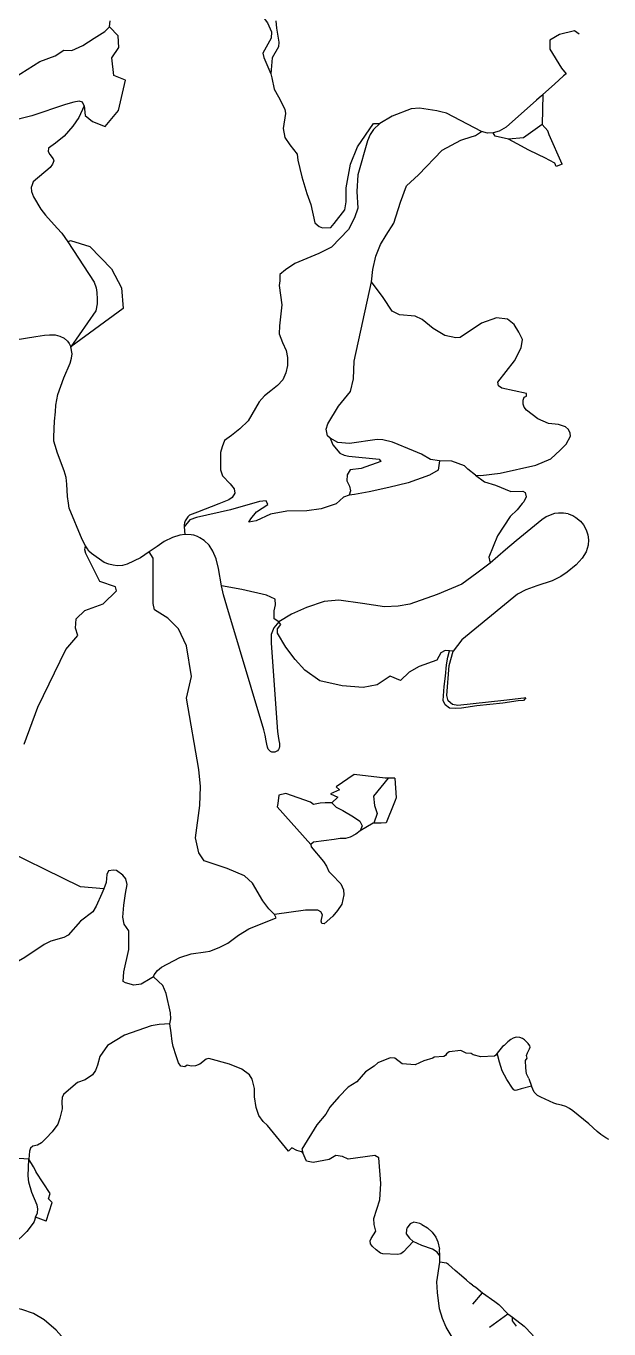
# Model space of a CAD drawing. Header units: inches. Extents: x 2740922 to 2751091, y 1249500 to 1259683.
# Drawn here: x 2749897 to 2751035, y 1254783 to 1257327 of the extents above; entities that cross this region are included whole.
import ezdxf

# ---------------------------------------------------------------- set-up
doc = ezdxf.new("R2010")
doc.units = ezdxf.units.IN
doc.header["$MEASUREMENT"] = 0

msp = doc.modelspace()

# ---------------------------------------------------------------- linework, layer by layer
for points in [[(2750168, 1257453.1), (2750181.3, 1257454.8), (2750193.1, 1257451.7), (2750198.1, 1257442.4), (2750197.5, 1257403.5), (2750216.4, 1257401.1), (2750237.6, 1257369.2), (2750261, 1257355.5), (2750272.3, 1257356), (2750282.3, 1257359.8), (2750291.7, 1257361.7), (2750303.8, 1257356.8), (2750313.1, 1257357.1), (2750352.2, 1257345.8), (2750361.4, 1257341.5), (2750367.8, 1257333.1), (2750375.9, 1257315.3), (2750375.5, 1257302.8), (2750359.1, 1257273.8), (2750360.9, 1257265.3), (2750374.3, 1257233.5)], [(2750059.3, 1257325.2), (2750060.6, 1257337.1)], [(2750384, 1257337), (2750385.4, 1257322.7), (2750390.1, 1257294.9), (2750389.3, 1257285.8), (2750377.4, 1257264.9), (2750374.3, 1257233.5)], [(2749832.4, 1257137.8), (2749821.4, 1257151.4), (2749817.4, 1257159.8), (2749815.9, 1257169.6), (2749816, 1257180.1), (2749822.7, 1257190.2), (2749836.6, 1257202.5), (2749923.4, 1257257.7), (2749953.5, 1257268.4), (2749970.6, 1257279.5), (2749986.1, 1257278.8), (2750007.7, 1257288.4), (2750029.4, 1257303.3), (2750050.2, 1257316.3), (2750059.3, 1257325.2)], [(2750010, 1257170.8), (2750012.4, 1257152.2), (2750026.3, 1257140.4), (2750051.3, 1257130.7), (2750076.9, 1257161.8), (2750090.8, 1257220.9), (2750067.8, 1257230.2), (2750064.4, 1257264.6), (2750077.6, 1257284.9), (2750076.7, 1257307.7), (2750059.3, 1257325.2)], [(2750976.6, 1257310.8), (2750967.1, 1257317.2), (2750938, 1257310), (2750919.2, 1257299), (2750919.5, 1257281.3), (2750942.1, 1257244.5)], [(2750374.3, 1257233.5), (2750376.4, 1257225.3), (2750380.9, 1257203.6), (2750389.6, 1257188.5), (2750402, 1257164.5), (2750402.9, 1257155.6), (2750398.4, 1257126.9), (2750402.1, 1257109.2), (2750411.8, 1257094.6), (2750426, 1257076.8), (2750427.2, 1257064.9), (2750435, 1257032.5), (2750444.6, 1256999.8), (2750452.3, 1256978.5), (2750460.1, 1256942.6), (2750468.8, 1256935.2), (2750475.4, 1256932.7), (2750491.5, 1256933.6), (2750498.2, 1256941.5), (2750518.7, 1256967.6), (2750521.9, 1256983.7), (2750521.8, 1257010.6), (2750529.8, 1257056.8), (2750543.8, 1257090.7), (2750574.9, 1257136.1), (2750587.3, 1257136.3)], [(2750951.2, 1257233.5), (2750945.9, 1257229.3), (2750928, 1257213.2), (2750905.4, 1257193)], [(2750942.1, 1257244.5), (2750951.2, 1257233.5)], [(2750010, 1257170.8), (2750006.7, 1257177.8), (2750000.3, 1257180.3), (2749989.9, 1257178), (2749973.8, 1257173.7), (2749907.8, 1257151.1), (2749884.6, 1257145.6), (2749861.7, 1257139), (2749839.8, 1257136), (2749832.4, 1257137.8)], [(2750893.3, 1257181.9), (2750833.9, 1257129.2), (2750820.2, 1257121.4), (2750808.6, 1257117.9)], [(2750905.4, 1257193), (2750903.2, 1257190.7), (2750893.3, 1257181.9)], [(2750905.4, 1257193), (2750904.5, 1257134.5)], [(2750010, 1257170.8), (2749999.8, 1257148.4), (2749987.8, 1257130.9), (2749970.9, 1257111.5), (2749954.4, 1257098.1), (2749940.7, 1257088.3), (2749939.8, 1257081.8), (2749942.9, 1257075.7), (2749949.4, 1257067.6), (2749950.6, 1257063.3), (2749948.5, 1257057), (2749943.8, 1257050.3), (2749910.8, 1257022.7), (2749908.3, 1257016.6), (2749906.9, 1257011.5), (2749907.2, 1257003.8), (2749911.5, 1256993.1), (2749925.6, 1256969.4), (2749934.6, 1256957.3)], [(2750785.8, 1257120.5), (2750717.6, 1257156.4), (2750706.1, 1257159.3), (2750698.6, 1257161.1), (2750664.6, 1257166.5), (2750648.8, 1257165), (2750611.1, 1257150.6), (2750587.3, 1257136.3)], [(2750587.3, 1257136.3), (2750575, 1257125), (2750568.4, 1257114.7), (2750563.3, 1257102.3), (2750544.5, 1257036.5), (2750542.6, 1257003.6), (2750544.4, 1256971.2), (2750538.1, 1256952.1), (2750526, 1256929.7), (2750493.1, 1256894.8), (2750468.1, 1256882.5), (2750421.7, 1256862.9), (2750403, 1256850.9), (2750392.4, 1256841.3), (2750391.8, 1256829.4), (2750390.7, 1256820.3), (2750395.7, 1256782.5), (2750391.3, 1256741.4), (2750390.7, 1256725.7), (2750397.6, 1256708.8), (2750404.6, 1256693.3), (2750407, 1256679.5), (2750407, 1256664.2), (2750404.1, 1256649.6), (2750398.2, 1256635.7), (2750387.5, 1256624.6), (2750374.7, 1256614.2), (2750362.4, 1256605), (2750352, 1256593), (2750330.4, 1256556), (2750314.3, 1256540.3), (2750297.8, 1256527.4), (2750284.1, 1256517.5), (2750279.3, 1256505.4), (2750276.3, 1256494.4), (2750276.3, 1256475), (2750276.4, 1256460.5), (2750280.1, 1256448.3), (2750295.1, 1256433.1), (2750303.1, 1256423.4), (2750304.1, 1256414.6), (2750298.8, 1256406), (2750292.5, 1256401.5), (2750272.8, 1256394.1), (2750231.2, 1256377.5), (2750215.7, 1256371.5), (2750212.4, 1256368.4), (2750209.7, 1256364.8), (2750207.6, 1256360.9), (2750206.2, 1256357), (2750205.5, 1256352.9), (2750205.4, 1256348.8)], [(2750904.5, 1257134.5), (2750867.5, 1257108.6), (2750838.3, 1257105.6)], [(2750943, 1257056.7), (2750917.7, 1257114.1), (2750915.3, 1257122.1), (2750904.5, 1257134.5)], [(2750571, 1256827.5), (2750573.7, 1256851.2), (2750579.8, 1256877.5), (2750588.5, 1256900), (2750599.6, 1256918.7), (2750614.4, 1256942), (2750627.4, 1256983.1), (2750639.3, 1257014.4), (2750662.6, 1257036.5), (2750709, 1257084.3), (2750745.7, 1257103.6), (2750751.5, 1257105.6)], [(2750751.5, 1257105.6), (2750774.3, 1257113.2), (2750785.8, 1257120.5)], [(2750808.6, 1257117.9), (2750797.8, 1257117.4), (2750785.8, 1257120.5)], [(2750838.3, 1257105.6), (2750812.3, 1257111.9), (2750808.6, 1257117.9)], [(2750877, 1257085.3), (2750863.7, 1257092.2), (2750838.3, 1257105.6)], [(2750943, 1257056.7), (2750931.6, 1257052.7), (2750928.7, 1257058.8), (2750909.1, 1257069.3), (2750896.8, 1257075), (2750877, 1257085.3)], [(2749934.6, 1256957.3), (2749957.6, 1256932), (2749966.8, 1256922.3), (2749978.2, 1256905.6)], [(2749978.2, 1256905.6), (2749983.5, 1256907.8), (2750021.1, 1256896.6), (2750063.7, 1256852.5), (2750082.7, 1256815.6), (2750086.4, 1256775)], [(2749978.2, 1256905.6), (2750029.4, 1256826.5), (2750033.5, 1256815.8), (2750034.8, 1256806.6), (2750035.7, 1256793.3), (2750035.6, 1256784.2), (2750032.8, 1256770.6), (2749984.3, 1256700.1)], [(2750490.5, 1256521.8), (2750485.4, 1256526.4), (2750482.4, 1256539.7), (2750485.7, 1256549.9), (2750506.9, 1256584.5), (2750530.2, 1256613.2), (2750535.7, 1256637.7), (2750537.5, 1256672.1), (2750571, 1256827.5)], [(2750873.7, 1256604.4), (2750873.8, 1256609.2), (2750825.3, 1256619.4), (2750819.2, 1256624.5), (2750817.4, 1256631.4), (2750850.1, 1256672.8), (2750863, 1256698.5), (2750866, 1256714.8), (2750858.4, 1256728.9), (2750849.8, 1256743.8), (2750836.8, 1256754.3), (2750814.8, 1256757.2), (2750785.9, 1256746.3), (2750744.3, 1256718.8), (2750735.8, 1256718), (2750714, 1256722.6), (2750691.3, 1256736.2), (2750669.7, 1256753.8), (2750656.1, 1256760.2), (2750625.9, 1256762.9), (2750611.7, 1256769.8), (2750594.1, 1256796.6), (2750571, 1256827.5)], [(2750086.4, 1256775), (2749984.3, 1256700.1)], [(2749777.4, 1256610.8), (2749778.3, 1256616.2), (2749782.8, 1256631.7), (2749787.9, 1256644.4), (2749795.7, 1256658.5), (2749800.4, 1256665.4), (2749805.4, 1256671.5), (2749818.7, 1256684.6), (2749831.3, 1256694.2), (2749843.2, 1256701.7), (2749858.1, 1256708.5), (2749875.6, 1256713.8), (2749916, 1256720.4), (2749932.5, 1256722.9), (2749942.3, 1256724), (2749953.2, 1256723.6), (2749962.9, 1256721.3), (2749970.8, 1256717.1), (2749977.7, 1256711.6), (2749980.6, 1256706.9), (2749984.3, 1256700.1)], [(2749953.9, 1256573.3), (2749955, 1256586.5), (2749956.5, 1256597.2), (2749958.6, 1256607.1), (2749970.7, 1256640.1), (2749982.7, 1256668.6), (2749985.6, 1256678.4), (2749986.5, 1256687), (2749984.3, 1256700.1)], [(2750959.8, 1256526), (2750959.1, 1256531.9), (2750955.3, 1256538.9), (2750949.6, 1256544), (2750936, 1256548.8), (2750916.6, 1256551), (2750895.7, 1256560), (2750873.7, 1256576.8), (2750868.8, 1256582.9), (2750867.1, 1256588.6), (2750867.2, 1256596.4), (2750868.9, 1256602.2), (2750873.7, 1256604.4)], [(2750012.7, 1256312.2), (2750006, 1256324.2), (2749981.1, 1256385.6), (2749979.4, 1256395.4), (2749977.3, 1256408.5), (2749976.4, 1256432.3), (2749974.9, 1256445.3), (2749971, 1256458.4), (2749958.2, 1256493), (2749953.3, 1256508.1), (2749951.1, 1256516.2), (2749951, 1256524.9), (2749952.2, 1256555.2), (2749953.9, 1256573.3)], [(2750490.5, 1256521.8), (2750495.5, 1256509), (2750509.2, 1256492.9), (2750517.6, 1256489), (2750527.1, 1256487), (2750586.3, 1256481.3), (2750589.4, 1256476.5), (2750551, 1256463), (2750529.7, 1256460), (2750523.6, 1256450.6), (2750523.2, 1256438.5), (2750528.1, 1256428.2), (2750529.9, 1256419.5), (2750527.7, 1256411)], [(2750703.5, 1256478.1), (2750686.4, 1256480.3), (2750668.5, 1256490.8), (2750653, 1256497.6), (2750611.9, 1256514.4), (2750593.1, 1256518.6), (2750582, 1256519.6), (2750528.1, 1256511.5), (2750505.5, 1256513.4), (2750490.5, 1256521.8)], [(2750774.3, 1256449.9), (2750784.8, 1256449.2), (2750821.9, 1256453.8), (2750891.7, 1256469.4), (2750921.1, 1256481.7), (2750939.6, 1256498.6), (2750951.1, 1256510.5), (2750959.8, 1256526)], [(2750703.5, 1256478.1), (2750701.2, 1256459.6), (2750684.5, 1256449.9), (2750642.8, 1256434.7), (2750605, 1256426), (2750566.3, 1256417), (2750538.1, 1256412.3), (2750527.7, 1256411)], [(2750774.3, 1256449.9), (2750759.1, 1256461.3), (2750752.3, 1256467.9), (2750727.8, 1256477.4), (2750703.5, 1256478.1)], [(2750774.3, 1256449.9), (2750791.6, 1256436.7), (2750812.9, 1256430.1), (2750843, 1256418.2), (2750866.2, 1256418.6), (2750871.1, 1256415.7), (2750872.8, 1256407.7), (2750868.3, 1256398), (2750865.2, 1256394.6)], [(2750331.4, 1256358.3), (2750335.2, 1256364.3), (2750346.7, 1256378.2), (2750368.5, 1256392.5), (2750365.5, 1256399.7), (2750352.6, 1256398.5), (2750295.9, 1256382.2), (2750229.7, 1256367.5), (2750216.5, 1256362.5), (2750205.4, 1256348.8)], [(2750527.7, 1256411), (2750516.7, 1256406.9), (2750502, 1256393.6), (2750473.1, 1256384.1), (2750444.5, 1256380.4), (2750405.5, 1256379.6), (2750373.8, 1256373.7), (2750346.1, 1256360.7), (2750331.4, 1256358.3)], [(2750865.2, 1256394.6), (2750855.2, 1256382), (2750842, 1256369), (2750817.2, 1256331.7), (2750800.1, 1256289.8), (2750802.6, 1256278.3)], [(2750955.1, 1256374.2), (2750964.4, 1256370.8), (2750969.9, 1256367.4), (2750978.9, 1256359.8), (2750984.9, 1256352.9), (2750990.4, 1256342.9), (2750993.6, 1256333.1), (2750994.8, 1256323.6), (2750994.3, 1256313.1), (2750990.1, 1256300.4), (2750982.4, 1256287.7), (2750970.4, 1256275.1), (2750953.2, 1256260.5), (2750940.7, 1256252.2), (2750923.9, 1256243.8), (2750893.9, 1256234.1), (2750872.6, 1256226.2), (2750856.1, 1256217.5), (2750747.2, 1256128.6), (2750730.3, 1256106.2)], [(2750955.1, 1256374.2), (2750946.1, 1256375.8), (2750936.3, 1256376), (2750928.6, 1256374.7), (2750919.7, 1256371.9), (2750911.9, 1256368.3), (2750903.8, 1256362.8), (2750853.5, 1256321.9), (2750832.9, 1256304.2)], [(2750205.4, 1256348.8), (2750206.7, 1256334.2)], [(2750206.7, 1256334.2), (2750196.9, 1256332.9), (2750182.7, 1256328.4), (2750166.1, 1256320.1), (2750152.4, 1256310.9), (2750137.3, 1256300.3)], [(2750278.3, 1256233.8), (2750272.6, 1256267.4), (2750268, 1256286.6), (2750261.6, 1256301.8), (2750254, 1256313), (2750244.4, 1256322.6), (2750236.2, 1256327.7), (2750231.1, 1256330.1), (2750224.4, 1256332.8), (2750218.7, 1256333.6), (2750206.7, 1256334.2)], [(2749892.7, 1255924.5), (2749920, 1255997.2), (2749974.4, 1256109.8), (2749997.6, 1256136.8), (2749993.4, 1256150.9), (2749994.7, 1256169.4), (2750011.5, 1256185.9), (2750047, 1256198.9), (2750073.3, 1256224.2), (2750071.1, 1256232.1), (2750041, 1256242), (2750013.4, 1256297.2), (2750011.2, 1256304.4), (2750012.7, 1256312.2)], [(2750137.3, 1256300.3), (2750120.2, 1256288.4), (2750094.2, 1256276.2), (2750084.8, 1256273.2), (2750075.1, 1256272.9), (2750066.7, 1256273.9), (2750058, 1256275.8), (2750048.9, 1256279.6), (2750024.2, 1256296.8), (2750019.4, 1256301.5), (2750016.4, 1256306), (2750012.7, 1256312.2)], [(2750381.7, 1255592.1), (2750370.4, 1255603.1), (2750359.1, 1255618.9), (2750339, 1255653.6), (2750323.1, 1255667.5), (2750289.1, 1255681.8), (2750244.7, 1255697.2), (2750234, 1255712.7), (2750227.3, 1255742), (2750235.6, 1255805.2), (2750237.1, 1255842), (2750234.1, 1255875.1), (2750210.1, 1256014.7), (2750219.9, 1256056.5), (2750209.9, 1256117), (2750194.4, 1256149.8), (2750173.6, 1256171), (2750147.6, 1256186.9), (2750144.7, 1256199.2), (2750144.5, 1256288), (2750137.3, 1256300.3)], [(2750832.9, 1256304.2), (2750802.6, 1256278.3)], [(2750802.6, 1256278.3), (2750776.9, 1256258.7), (2750747.2, 1256237.2), (2750699, 1256216.8), (2750645.8, 1256198.1), (2750622.9, 1256193.8), (2750596.1, 1256192.9), (2750553.7, 1256199.6), (2750507.3, 1256205.9), (2750478.9, 1256203.1), (2750443.9, 1256191.5), (2750415.1, 1256178.8), (2750390, 1256163.8)], [(2750390, 1256163.8), (2750380.8, 1256169.1), (2750381.1, 1256184.8), (2750383.8, 1256196.4), (2750383, 1256207.5), (2750366.3, 1256215.7), (2750318.1, 1256226.5), (2750278.3, 1256233.8)], [(2750390, 1256163.8), (2750380.7, 1256151.9), (2750375.5, 1256138.6), (2750374.9, 1256122.2), (2750387.8, 1255949.5), (2750388.8, 1255940.4), (2750390.3, 1255931.9), (2750391.4, 1255925.7), (2750391.6, 1255922.7), (2750391.4, 1255920), (2750390.7, 1255916.6), (2750389.5, 1255914.2), (2750387.3, 1255911.8), (2750385, 1255910.3), (2750382.1, 1255909.1), (2750379.5, 1255908.8), (2750376.3, 1255909.4), (2750373.6, 1255910.7), (2750371.2, 1255912.7), (2750369.5, 1255915), (2750367.9, 1255918.7), (2750366.5, 1255924.5), (2750365.5, 1255931.4), (2750363.6, 1255942.1), (2750360.6, 1255952.9), (2750288.8, 1256193.8), (2750282, 1256216.2), (2750278.3, 1256233.8)], [(2750723.4, 1256106.9), (2750715.1, 1256107.4), (2750706.6, 1256102.7), (2750698.7, 1256088.4), (2750664.1, 1256076.3), (2750644.7, 1256065.5), (2750627.6, 1256049.3), (2750607.4, 1256057.5), (2750582.2, 1256040.5), (2750554.8, 1256035.4), (2750513.5, 1256038.8), (2750470, 1256048.4), (2750441.2, 1256069.1), (2750422, 1256090.3), (2750403.8, 1256114.3), (2750387.6, 1256141.2), (2750387.6, 1256149.7), (2750393.8, 1256158), (2750390, 1256163.8)], [(2750872.6, 1256014.9), (2750867.7, 1256010.2), (2750857.4, 1256009.3), (2750827.1, 1256005), (2750776.8, 1255999.4), (2750747, 1255995.3), (2750734.1, 1255994.2), (2750723.1, 1255995.3), (2750714.8, 1256001.2), (2750711.1, 1256009.7), (2750713.1, 1256037), (2750715.2, 1256057.3), (2750717.3, 1256079.9), (2750720.1, 1256094.3), (2750723.4, 1256106.9)], [(2750872.6, 1256014.9), (2750868.4, 1256014.5), (2750829.7, 1256010.2), (2750739.6, 1255999.9), (2750729, 1256002), (2750720.7, 1256009.2), (2750718.4, 1256019.8), (2750722.7, 1256078.1), (2750730.3, 1256106.2)], [(2750730.3, 1256106.2), (2750723.4, 1256106.9)], [(2750603.8, 1255858.3), (2750597.4, 1255858.2), (2750537.5, 1255865.4), (2750502.2, 1255841.2), (2750508.7, 1255835.7), (2750491, 1255827.7), (2750505.4, 1255821), (2750493.6, 1255810.4)], [(2750603.8, 1255858.3), (2750575.1, 1255823.4), (2750576.7, 1255804.8), (2750582.3, 1255789.4), (2750575.3, 1255770.7)], [(2750616.3, 1255858.4), (2750619.3, 1255820), (2750617.3, 1255815), (2750614.5, 1255808.2), (2750599.4, 1255770.9), (2750589.7, 1255770.8), (2750582.8, 1255770.7), (2750575.3, 1255770.7)], [(2750616.3, 1255858.4), (2750603.8, 1255858.3)], [(2750403.8, 1255828.7), (2750390.2, 1255825.2), (2750388.1, 1255808.9), (2750386.7, 1255802.5), (2750452.8, 1255729.1)], [(2750493.6, 1255810.4), (2750480.7, 1255810), (2750471, 1255809.8), (2750458.1, 1255806.9), (2750452.2, 1255811.3), (2750403.8, 1255828.7)], [(2750493.6, 1255810.4), (2750502.3, 1255801.6), (2750515.4, 1255795.4), (2750535.8, 1255783), (2750548.3, 1255774.3), (2750553.1, 1255765.4), (2750548.8, 1255755.6)], [(2750048.8, 1255642.1), (2750002.8, 1255646.3), (2749827, 1255732.2), (2749813.4, 1255744.9), (2749796.3, 1255751.5), (2749776.5, 1255748.8), (2749736.3, 1255773.6), (2749732.7, 1255775.1), (2749729.4, 1255775.7), (2749726.1, 1255775.2), (2749723, 1255773)], [(2750548.8, 1255755.6), (2750540.5, 1255748.9), (2750529.3, 1255743.4), (2750520.4, 1255740.6), (2750509.6, 1255740.7), (2750498.2, 1255738.9), (2750457.8, 1255733.3), (2750452.8, 1255729.1)], [(2750575.3, 1255770.7), (2750574.5, 1255770.7), (2750548.8, 1255755.6)], [(2750452.8, 1255729.1), (2750453, 1255724.3), (2750477.2, 1255695.7), (2750483.1, 1255686.7), (2750487.9, 1255676), (2750493.8, 1255670.3), (2750511.3, 1255651.9), (2750516.3, 1255640.6), (2750517.1, 1255630.8), (2750513.1, 1255612.2), (2750504.9, 1255599.7), (2750495.8, 1255589), (2750478.6, 1255573.9), (2750473.9, 1255574.9), (2750472.8, 1255579.4), (2750475.4, 1255591.7), (2750472.4, 1255597.6), (2750466.2, 1255600.5), (2750442, 1255600.5), (2750381.7, 1255592.1)], [(2750145.8, 1255470.4), (2750139, 1255466.6), (2750121.4, 1255456.3), (2750107.1, 1255454.3), (2750091, 1255458.7), (2750086.1, 1255461.4), (2750087.8, 1255480.2), (2750097, 1255523.7), (2750097.2, 1255560.1), (2750088.2, 1255573.6), (2750085.9, 1255586.7), (2750087.7, 1255610.6), (2750091, 1255633.3), (2750094.1, 1255650.8), (2750091.6, 1255662.1), (2750085.8, 1255669.1), (2750073, 1255678.1), (2750067.2, 1255678.5), (2750057.7, 1255677.7), (2750054.1, 1255670.2), (2750053.1, 1255654.7), (2750048.8, 1255642.1)], [(2750048.8, 1255642.1), (2750044.8, 1255633.1), (2750033.8, 1255608.4), (2750026.8, 1255597.3), (2750003.1, 1255579.3), (2749978.8, 1255551.9), (2749970.2, 1255547.4), (2749944.9, 1255540.1), (2749932.2, 1255533.7), (2749894.2, 1255508.2), (2749822.9, 1255467)], [(2750145.8, 1255470.4), (2750146.8, 1255474.4), (2750153.3, 1255483.1), (2750160.8, 1255489.4), (2750197, 1255508.3), (2750219.1, 1255515.5), (2750246.9, 1255519), (2750255.5, 1255520.6), (2750273.6, 1255527.6), (2750290.9, 1255536.2), (2750311.1, 1255552), (2750331.4, 1255564.4), (2750384.8, 1255585.5), (2750381.7, 1255592.1)], [(2750177.2, 1255378.5), (2750179.3, 1255388.3), (2750178.8, 1255400.5), (2750170.2, 1255437.8), (2750163.6, 1255453.7), (2750145.8, 1255470.4)], [(2749902.4, 1255114.7), (2749872.3, 1255116.2), (2749824, 1255219.1), (2749856.2, 1255345.8), (2749819.4, 1255385.7)], [(2750177.2, 1255378.5), (2750156.3, 1255377.3), (2750140.7, 1255375), (2750102.2, 1255361.3), (2750088.7, 1255356.5), (2750055.5, 1255336.3), (2750041, 1255315), (2750036.2, 1255297.8), (2750032.5, 1255287.8), (2750026.6, 1255279.4), (2750011.9, 1255269.5), (2749997.3, 1255264.2), (2749988.5, 1255256.9), (2749970, 1255240.6), (2749966.9, 1255234.6), (2749966.8, 1255226.4), (2749967, 1255212.6), (2749962.6, 1255194.4), (2749958.6, 1255183), (2749947.9, 1255168), (2749935.9, 1255155.5), (2749926.6, 1255146.1), (2749918.8, 1255141.6), (2749909.6, 1255139.6), (2749905.3, 1255136.2), (2749903.2, 1255130), (2749902.4, 1255114.7)], [(2750437.1, 1255127), (2750434.4, 1255128.6), (2750425, 1255131.5), (2750415.3, 1255136.4), (2750409.2, 1255130), (2750368.1, 1255180.3), (2750359.5, 1255188), (2750350.8, 1255200), (2750345.6, 1255215.6), (2750342.9, 1255236.1), (2750342.6, 1255252.7), (2750337.9, 1255270.6), (2750332.7, 1255279), (2750318, 1255290.5), (2750294.1, 1255300.3), (2750253.8, 1255311), (2750248.2, 1255309.6), (2750235.9, 1255300), (2750227.4, 1255296.8), (2750219.2, 1255295.9), (2750211.3, 1255297.8), (2750206.6, 1255294.8), (2750199.1, 1255295.9), (2750194.6, 1255302.3), (2750189.9, 1255316.2), (2750184, 1255334.2), (2750182, 1255344), (2750179.7, 1255361.1), (2750177.2, 1255378.5)], [(2750875, 1255311.7), (2750873.6, 1255316.9), (2750875.6, 1255322), (2750879.8, 1255329.6), (2750880.5, 1255333.2), (2750880, 1255335.9), (2750877.1, 1255340.3), (2750869.9, 1255347.2), (2750866, 1255350.2), (2750860.3, 1255352.2), (2750853.5, 1255352.4), (2750847.3, 1255351), (2750842.9, 1255348.3), (2750837.3, 1255343.9), (2750830.2, 1255336.7), (2750826.6, 1255334.3), (2750816.3, 1255321.3)], [(2750816.3, 1255321.3), (2750813.6, 1255317.5), (2750811.3, 1255315.3), (2750784.4, 1255314.5), (2750769.4, 1255318), (2750765.5, 1255320.5), (2750755.7, 1255321.5), (2750745.2, 1255326.4), (2750722.8, 1255323.8), (2750717.5, 1255319.9), (2750715.4, 1255317.1), (2750712.5, 1255314.8), (2750693.7, 1255313.5), (2750690.6, 1255311.5), (2750673.2, 1255306.5), (2750656.5, 1255299), (2750631.2, 1255300.9), (2750616.7, 1255311.5), (2750607.6, 1255312.6), (2750583.3, 1255302.3), (2750576.3, 1255296.3), (2750559.1, 1255284.9), (2750542.1, 1255265.7), (2750525.5, 1255255), (2750507.2, 1255236.4), (2750489.6, 1255215.9), (2750482.2, 1255202.2), (2750464.6, 1255181.7), (2750434.8, 1255133.9), (2750437.1, 1255127)], [(2750883.4, 1255256.8), (2750862.9, 1255252.1), (2750854.9, 1255249.2), (2750851.8, 1255248.4), (2750848.7, 1255250.2), (2750846.4, 1255252.9), (2750835.4, 1255270.2), (2750826.1, 1255286.7), (2750820.8, 1255303.6), (2750816.3, 1255321.3)], [(2750878.2, 1255272.3), (2750873.9, 1255281.2), (2750872.1, 1255293.1), (2750871.9, 1255306.9), (2750875, 1255311.7)], [(2750878.2, 1255272.3), (2750883.4, 1255256.8)], [(2750926.9, 1255223.9), (2750901.6, 1255235.3), (2750895.4, 1255238.7), (2750888.8, 1255245.6), (2750883.4, 1255256.8)], [(2751034.6, 1255152.6), (2751028.5, 1255156.2), (2751018.7, 1255163), (2751011.8, 1255168.8), (2750995.2, 1255183.5), (2750964.2, 1255209.2), (2750957.8, 1255213.6), (2750950.6, 1255217.1), (2750941.8, 1255219.7), (2750932.8, 1255221.7), (2750926.9, 1255223.9)], [(2750579.2, 1254973.7), (2750576.3, 1254987.2), (2750575.7, 1254998.4), (2750587.1, 1255034.9), (2750589.1, 1255066.8), (2750585.1, 1255117.3), (2750577.7, 1255121.6), (2750525.5, 1255114.6), (2750514.3, 1255119.8), (2750501.5, 1255121.7), (2750488.5, 1255113.6), (2750457.2, 1255107.9), (2750444.1, 1255110.4), (2750437.1, 1255127)], [(2749915.4, 1255001.1), (2749919, 1255009.9), (2749919.4, 1255017.6), (2749918.2, 1255024.7), (2749908, 1255049.2), (2749902.1, 1255069.7), (2749900.7, 1255081.9), (2749902.4, 1255114.7)], [(2749936.1, 1254993.4), (2749947.8, 1255029.6), (2749940.6, 1255037.4), (2749943.9, 1255047.3), (2749916.5, 1255089.2), (2749916.1, 1255089.8), (2749910.9, 1255099.3), (2749902.4, 1255114.7)], [(2749915.4, 1255001.1), (2749912.6, 1254993), (2749910.7, 1254989.3), (2749898.2, 1254973.2), (2749872.5, 1254948.2), (2749843.2, 1254927.5), (2749822.3, 1254916), (2749812.1, 1254912.4), (2749802.3, 1254911.6), (2749790.5, 1254913.2), (2749780.8, 1254917.1), (2749763, 1254934.6)], [(2749936.1, 1254993.4), (2749915.4, 1255001.1)], [(2750669.5, 1254987), (2750665.1, 1254988.9), (2750653.8, 1254991.5), (2750646.5, 1254988.2), (2750639.8, 1254979.6), (2750639.5, 1254976.9), (2750638.7, 1254968.8), (2750645, 1254960), (2750652.4, 1254953.8)], [(2750188, 1254671.4), (2750176.5, 1254671.9), (2750142.5, 1254678.5), (2750096.1, 1254691.5), (2750037.9, 1254712.2), (2750014.1, 1254723.6), (2749993.7, 1254738.7), (2749975.5, 1254758), (2749955.3, 1254780.8), (2749932.3, 1254801.1), (2749910.9, 1254812.9), (2749888.5, 1254821.1), (2749861.1, 1254826.9), (2749786, 1254840.7), (2749769.2, 1254847.9), (2749757, 1254858.7), (2749748.5, 1254871.9), (2749743.7, 1254883.8), (2749733.5, 1254923.1), (2749726.3, 1254939.1), (2749715.8, 1254954.8), (2749698.5, 1254975.4)], [(2750652.4, 1254953.8), (2750633.7, 1254933.7), (2750628.2, 1254930), (2750622.2, 1254928.6), (2750593, 1254929.5), (2750588.9, 1254931.2), (2750580, 1254937.5), (2750572.9, 1254943.8), (2750569.3, 1254949), (2750568.7, 1254954.8), (2750570.3, 1254959.8), (2750579.2, 1254973.7)], [(2750669.5, 1254987), (2750680.1, 1254980.6), (2750689.6, 1254971.7), (2750696.7, 1254962.4), (2750700.5, 1254953.2), (2750703.7, 1254938.5)], [(2750704.5, 1254925.7), (2750699, 1254932.7), (2750690, 1254939), (2750669.2, 1254946), (2750652.4, 1254953.8)], [(2750704.5, 1254925.7), (2750703.7, 1254938.5)], [(2750704.5, 1254913.2), (2750704.5, 1254925.7)], [(2750699.7, 1254854.2), (2750698.6, 1254875), (2750704.5, 1254913.2)], [(2750746.6, 1254886.9), (2750734.3, 1254896.9), (2750721.3, 1254908.7), (2750717.2, 1254911.2), (2750704.5, 1254913.2)], [(2750756.3, 1254878), (2750746.6, 1254886.9)], [(2750768.5, 1254868.6), (2750762.9, 1254872.5), (2750756.3, 1254878)], [(2750768.5, 1254868.6), (2750774.6, 1254864.4), (2750787.8, 1254853.3)], [(2750751.5, 1254731.9), (2750730.7, 1254763.6), (2750716.8, 1254786.6), (2750709.5, 1254803.7), (2750703.7, 1254822.3), (2750699.7, 1254854.2)], [(2750769, 1254831.2), (2750787.8, 1254853.3)], [(2750787.8, 1254853.3), (2750811.8, 1254836.9), (2750819.7, 1254830.5), (2750837.1, 1254812.8)], [(2750801.7, 1254786.5), (2750837.1, 1254812.8)], [(2750837.1, 1254812.8), (2750846.5, 1254805.9)], [(2750846.5, 1254805.9), (2750869.1, 1254788.7)], [(2750853.9, 1254788.6), (2750846.6, 1254798.6), (2750846.5, 1254805.9)], [(2750869.1, 1254788.7), (2750884.5, 1254772.2), (2750894.4, 1254755.3), (2750897.4, 1254750)]]:
    msp.add_lwpolyline(points)

doc.saveas('drawing.dxf')
